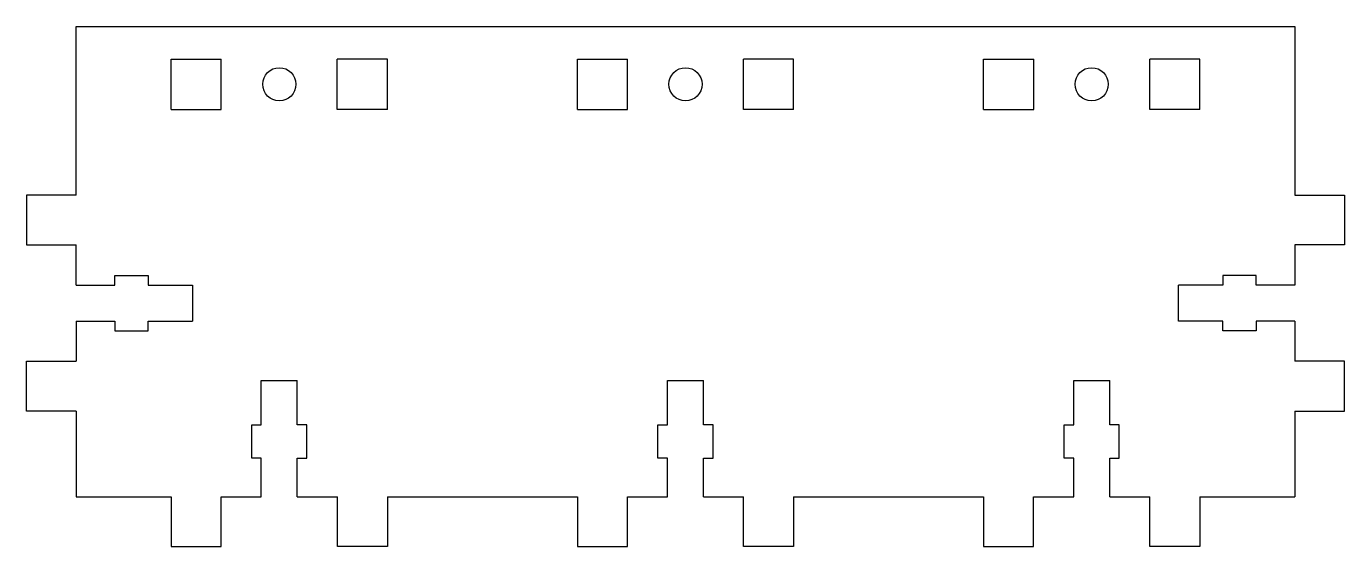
# Model space of a CAD drawing. Header units: millimetres. Extents: x -119 to 119, y -9 to 85.
import ezdxf

# ---------------------------------------------------------------- set-up
doc = ezdxf.new("R2010")
doc.units = ezdxf.units.MM

msp = doc.modelspace()

# ---------------------------------------------------------------- linework, layer by layer
at = {"color": 7, "linetype": 'Continuous', "lineweight": 25}
for p, q in [((-110, 85), (110, 85)), ((-110, 54.5), (-110, 85)), ((110, 85), (110, 54.5)), ((-92.86, 70), (-92.86, 79.05)), ((-92.86, 79.05), (-83.81, 79.05)), ((-83.81, 70), (-83.81, 79.05)), ((-62.86, 70), (-62.86, 79.05)), ((-53.81, 79.05), (-62.86, 79.05)), ((-53.81, 70), (-53.81, 79.05)), ((-19.52, 70), (-19.52, 79.05)), ((-19.52, 79.05), (-10.47, 79.05)), ((-10.47, 70), (-10.47, 79.05)), ((10.47, 70), (10.47, 79.05)), ((19.52, 79.05), (10.47, 79.05)), ((19.52, 70), (19.52, 79.05)), ((53.81, 70), (53.81, 79.05)), ((53.81, 79.05), (62.86, 79.05)), ((62.86, 70), (62.86, 79.05)), ((83.81, 70), (83.81, 79.05)), ((92.86, 79.05), (83.81, 79.05)), ((92.86, 70), (92.86, 79.05)), ((-92.86, 70), (-83.81, 70)), ((-53.81, 70), (-62.86, 70)), ((-19.52, 70), (-10.47, 70)), ((19.52, 70), (10.47, 70)), ((53.81, 70), (62.86, 70)), ((92.86, 70), (83.81, 70)), ((-110, 54.5), (-119, 54.5)), ((-119, 54.5), (-119, 45.5)), ((110, 54.5), (119, 54.5)), ((119, 54.5), (119, 45.5)), ((-119, 45.5), (-110, 45.5)), ((-110, 38.25), (-110, 45.5)), ((110, 45.5), (110, 38.25)), ((119, 45.5), (110, 45.5)), ((-110, 38.25), (-103, 38.25)), ((-103, 38.25), (-103, 39.98)), ((-103, 39.98), (-97, 39.98)), ((-97, 39.98), (-97, 38.25)), ((-97, 38.25), (-89, 38.25)), ((-89, 38.25), (-89, 31.75)), ((89, 31.75), (89, 38.25)), ((97, 38.25), (89, 38.25)), ((97, 39.98), (97, 38.25)), ((103, 39.98), (97, 39.98)), ((103, 38.25), (103, 39.98)), ((110, 38.25), (103, 38.25)), ((-110, 31.75), (-103, 31.75)), ((-110, 31.75), (-110, 24.5)), ((-103, 31.75), (-103, 30.02)), ((-97, 31.75), (-89, 31.75)), ((-97, 30.02), (-97, 31.75)), ((97, 31.75), (89, 31.75)), ((97, 30.02), (97, 31.75)), ((110, 31.75), (103, 31.75)), ((103, 31.75), (103, 30.02)), ((110, 31.75), (110, 24.5)), ((-103, 30.02), (-97, 30.02)), ((103, 30.02), (97, 30.02)), ((-119, 24.5), (-110, 24.5)), ((-119, 15.5), (-119, 24.5)), ((119, 24.5), (110, 24.5)), ((119, 15.5), (119, 24.5)), ((-76.58, 13), (-76.58, 21)), ((-76.58, 21), (-70.08, 21)), ((-70.08, 13), (-70.08, 21)), ((-3.25, 13), (-3.25, 21)), ((-3.25, 21), (3.25, 21)), ((3.25, 13), (3.25, 21)), ((70.08, 13), (70.08, 21)), ((70.08, 21), (76.58, 21)), ((76.58, 13), (76.58, 21)), ((-110, 15.5), (-119, 15.5)), ((-110, 15.5), (-110, 0)), ((110, 15.5), (110, 0)), ((110, 15.5), (119, 15.5)), ((-78.31, 7), (-78.31, 13)), ((-78.31, 13), (-76.58, 13)), ((-68.36, 13), (-70.08, 13)), ((-68.36, 7), (-68.36, 13)), ((-4.97, 7), (-4.97, 13)), ((-4.97, 13), (-3.25, 13)), ((4.97, 13), (3.25, 13)), ((4.97, 7), (4.97, 13)), ((68.36, 7), (68.36, 13)), ((68.36, 13), (70.08, 13)), ((78.31, 13), (76.58, 13)), ((78.31, 7), (78.31, 13)), ((-76.58, 7), (-78.31, 7)), ((-76.58, 0), (-76.58, 7)), ((-70.08, 7), (-68.36, 7)), ((-70.08, 0), (-70.08, 7)), ((-3.25, 7), (-4.97, 7)), ((-3.25, 0), (-3.25, 7)), ((3.25, 7), (4.97, 7)), ((3.25, 0), (3.25, 7)), ((70.08, 7), (68.36, 7)), ((70.08, 0), (70.08, 7)), ((76.58, 7), (78.31, 7)), ((76.58, 0), (76.58, 7)), ((-110, 0), (-92.83, 0)), ((-92.83, 0), (-92.83, -9)), ((-83.83, -9), (-83.83, 0)), ((-83.83, 0), (-76.58, 0)), ((-70.08, 0), (-62.83, 0)), ((-62.83, -9), (-62.83, 0)), ((-53.83, 0), (-53.83, -9)), ((-53.83, 0), (-19.5, 0)), ((-19.5, 0), (-19.5, -9)), ((-10.5, -9), (-10.5, 0)), ((-10.5, 0), (-3.25, 0)), ((3.25, 0), (10.5, 0)), ((10.5, -9), (10.5, 0)), ((19.5, 0), (19.5, -9)), ((19.5, 0), (53.83, 0)), ((53.83, 0), (53.83, -9)), ((62.83, -9), (62.83, 0)), ((62.83, 0), (70.08, 0)), ((76.58, 0), (83.83, 0)), ((83.83, -9), (83.83, 0)), ((92.83, 0), (92.83, -9)), ((92.83, 0), (110, 0)), ((-92.83, -9), (-83.83, -9)), ((-53.83, -9), (-62.83, -9)), ((-19.5, -9), (-10.5, -9)), ((19.5, -9), (10.5, -9)), ((53.83, -9), (62.83, -9)), ((92.83, -9), (83.83, -9))]:
    msp.add_line(p, q, dxfattribs=at)
for centre in [(-73.33, 74.53), (0, 74.53), (73.33, 74.53)]:
    msp.add_circle(centre, 3, dxfattribs=at)

doc.saveas('drawing.dxf')
